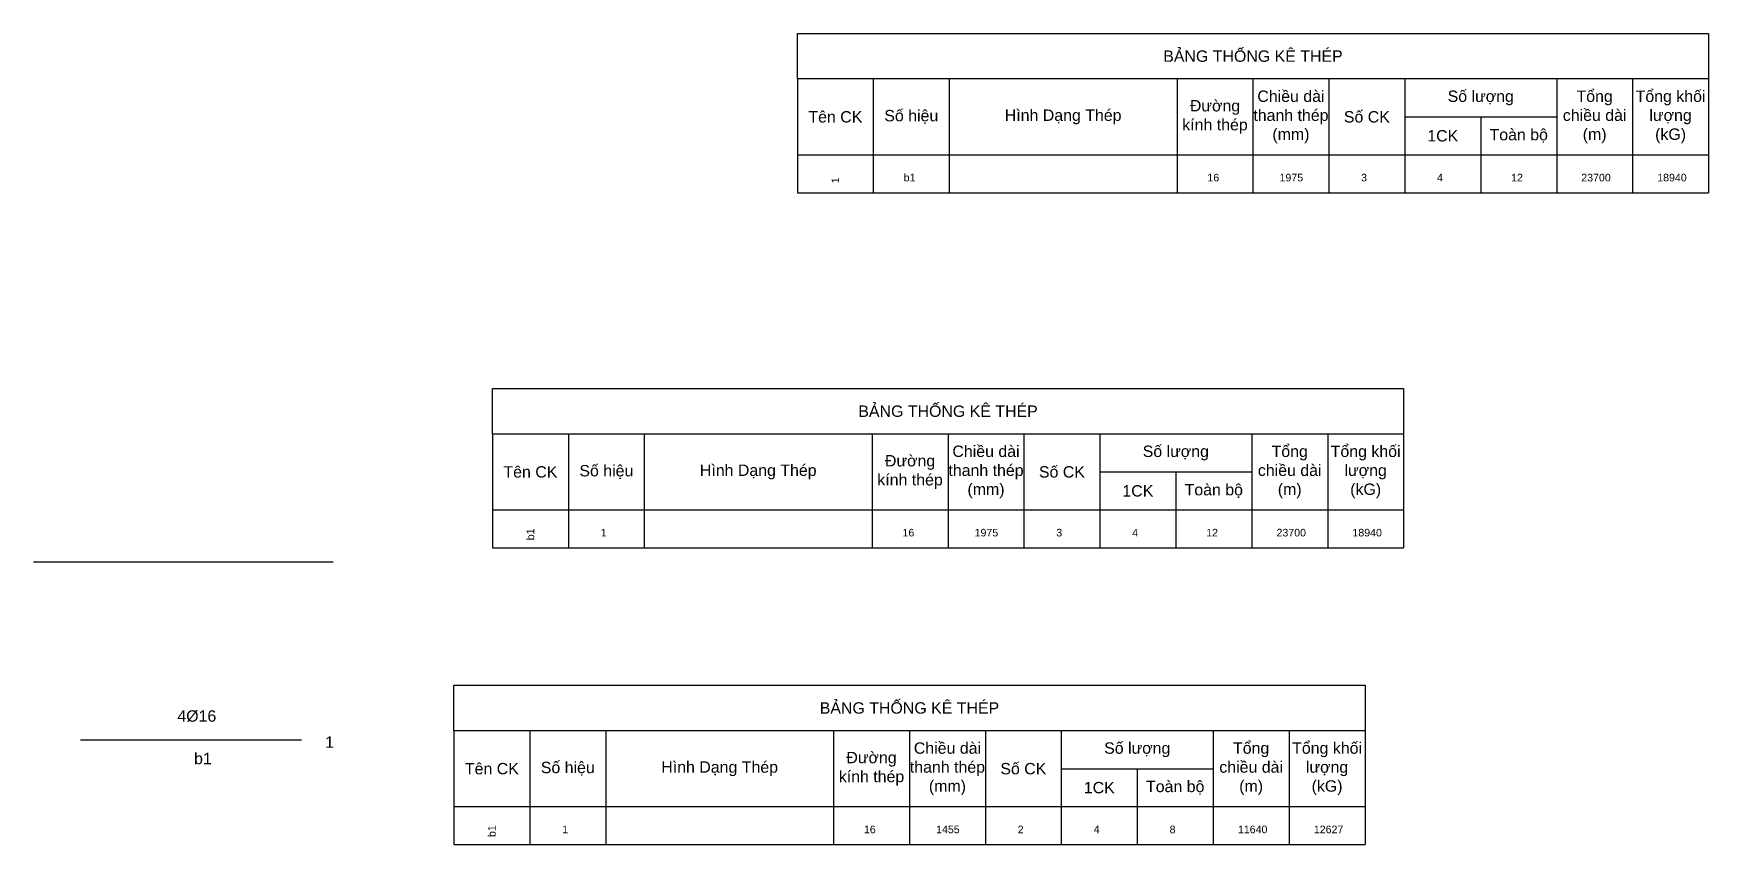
# Model space of a CAD drawing. Header units: millimetres. Extents: x 1397 to 12427, y 861 to 6207.
import ezdxf

# ---------------------------------------------------------------- set-up
doc = ezdxf.new("R2010")
doc.units = ezdxf.units.MM
doc.styles.get("Standard").update_dxf_attribs({"font": 'arial_0.ttf'})

# ---------------------------------------------------------------- blocks, each defined once
blk = doc.blocks.new('GDNDAUQ1', base_point=(4165, 1911))
for p, q in [((4165, 1611), (4165, 1111)), ((4665, 1611), (4665, 1111)), ((5165, 1611), (5165, 1111)), ((6665, 1611), (6665, 1111)), ((7165, 1611), (7165, 1111)), ((7665, 1611), (7665, 1111)), ((8165, 1611), (8165, 1111)), ((9165, 1611), (9165, 1111)), ((9665, 1611), (9665, 1111)), ((10165, 1611), (10165, 1111)), ((8165, 1361), (9165, 1361)), ((8665, 1361), (8665, 1111)), ((4165, 1111), (10165, 1111))]:
    blk.add_line(p, q)
blk.add_lwpolyline([(4165, 1911), (10165, 1911), (10165, 1611), (4165, 1611), (4165, 1911)])
at = {"char_height": 75, "attachment_point": 5}
for s, insert, width in [('BẢNG THỐNG KÊ THÉP', (7165, 1761), 2000), ('Tổng chiều dài (m)', (9415, 1361), 500), ('Tổng khối lượng (kG)', (9915, 1361), 500), ('Đường kính thép', (6915, 1361), 500), ('Chiều dài thanh thép (mm)', (7415, 1361), 500), ('Số lượng', (8665, 1486), 1000), ('Tên CK', (4415, 1361), 500), ('Số hiệu', (4915, 1361), 500), ('Hình Dạng Thép', (5915, 1361), 1500), ('Số CK', (7915, 1361), 500), ('1CK', (8415, 1236), 500), ('Toàn bộ', (8915, 1236), 500)]:
    blk.add_mtext(s, dxfattribs=dict(at, insert=insert, width=width))
blk = doc.blocks.new('XW9CLAAN', base_point=(4165, 1911))
for p, q in [((4165, 1111), (4165, 861)), ((4665, 1111), (4665, 861)), ((5165, 1111), (5165, 861)), ((6665, 1111), (6665, 861)), ((7165, 1111), (7165, 861)), ((7665, 1111), (7665, 861)), ((8165, 1111), (8165, 861)), ((8665, 1111), (8665, 861)), ((9165, 1111), (9165, 861)), ((9665, 1111), (9665, 861)), ((10165, 1111), (10165, 861)), ((4165, 861), (10165, 861))]:
    blk.add_line(p, q)
for tag, p in [('Tên Ck', (4415, 961)), ('Ký Hiệu Thanh Thép', (4915, 961)), ('Đường kính (mm)', (6915, 961)), ('Chiều dài (mm)', (7415, 961)), ('Số Lượng cấu kiện', (7915, 961)), ('Số lượng trong 1 CK', (8415, 961)), ('Số lượng trong 1 CK', (8915, 961)), ('Tổng Chiều dài (mm)', (9415, 961)), ('Tổng Khối lượng (kG)', (9915, 961))]:
    blk.add_attdef(tag, p, '', height=50)
blk = doc.blocks.new('EYKO2Z8J', base_point=(4419, 3867))
for p, q in [((4419, 3567), (4419, 3067)), ((4919, 3567), (4919, 3067)), ((5419, 3567), (5419, 3067)), ((6919, 3567), (6919, 3067)), ((7419, 3567), (7419, 3067)), ((7919, 3567), (7919, 3067)), ((8419, 3567), (8419, 3067)), ((9419, 3567), (9419, 3067)), ((9919, 3567), (9919, 3067)), ((10419, 3567), (10419, 3067)), ((8419, 3317), (9419, 3317)), ((8919, 3317), (8919, 3067)), ((4419, 3067), (10419, 3067))]:
    blk.add_line(p, q)
blk.add_lwpolyline([(4419, 3867), (10419, 3867), (10419, 3567), (4419, 3567), (4419, 3867)])
at = {"char_height": 75, "attachment_point": 5}
for s, insert, width in [('BẢNG THỐNG KÊ THÉP', (7419, 3717), 2000), ('Đường kính thép', (7169, 3317), 500), ('Chiều dài thanh thép (mm)', (7669, 3317), 500), ('Số lượng', (8919, 3442), 1000), ('Tổng chiều dài (m)', (9669, 3317), 500), ('Tổng khối lượng (kG)', (10169, 3317), 500), ('Tên CK', (4669, 3317), 500), ('Số hiệu', (5169, 3317), 500), ('Hình Dạng Thép', (6169, 3317), 1500), ('Số CK', (8169, 3317), 500), ('1CK', (8669, 3192), 500), ('Toàn bộ', (9169, 3192), 500)]:
    blk.add_mtext(s, dxfattribs=dict(at, insert=insert, width=width))
blk = doc.blocks.new('309MB2ID', base_point=(4419, 3867))
for p, q in [((4419, 3067), (4419, 2817)), ((4919, 3067), (4919, 2817)), ((5419, 3067), (5419, 2817)), ((6919, 3067), (6919, 2817)), ((7419, 3067), (7419, 2817)), ((7919, 3067), (7919, 2817)), ((8419, 3067), (8419, 2817)), ((8919, 3067), (8919, 2817)), ((9419, 3067), (9419, 2817)), ((9919, 3067), (9919, 2817)), ((10419, 3067), (10419, 2817)), ((4419, 2817), (10419, 2817))]:
    blk.add_line(p, q)
for tag, p in [('Tên Ck', (4669, 2917)), ('Ký Hiệu Thanh Thép', (5169, 2917)), ('Đường kính (mm)', (7169, 2917)), ('Chiều dài (mm)', (7669, 2917)), ('Số Lượng cấu kiện', (8169, 2917)), ('Số lượng trong 1 CK', (8669, 2917)), ('Số lượng trong 1 CK', (9169, 2917)), ('Tổng Chiều dài (mm)', (9669, 2917)), ('Tổng Khối lượng (kG)', (10169, 2917))]:
    blk.add_attdef(tag, p, '', height=50)
blk = doc.blocks.new('VQD5K0FT', base_point=(6427, 6207))
for p, q in [((6427, 5907), (6427, 5407)), ((6927, 5907), (6927, 5407)), ((7427, 5907), (7427, 5407)), ((8927, 5907), (8927, 5407)), ((9427, 5907), (9427, 5407)), ((9927, 5907), (9927, 5407)), ((10427, 5907), (10427, 5407)), ((11427, 5907), (11427, 5407)), ((11927, 5907), (11927, 5407)), ((12427, 5907), (12427, 5407)), ((10427, 5657), (11427, 5657)), ((10927, 5657), (10927, 5407)), ((6427, 5407), (12427, 5407))]:
    blk.add_line(p, q)
blk.add_lwpolyline([(6427, 6207), (12427, 6207), (12427, 5907), (6427, 5907), (6427, 6207)])
at = {"char_height": 75, "attachment_point": 5}
for s, insert, width in [('BẢNG THỐNG KÊ THÉP', (9427, 6057), 2000), ('Đường kính thép', (9177, 5657), 500), ('Chiều dài thanh thép (mm)', (9677, 5657), 500), ('Số lượng', (10927, 5782), 1000), ('Tổng chiều dài (m)', (11677, 5657), 500), ('Tổng khối lượng (kG)', (12177, 5657), 500), ('Tên CK', (6677, 5657), 500), ('Số hiệu', (7177, 5657), 500), ('Hình Dạng Thép', (8177, 5657), 1500), ('Số CK', (10177, 5657), 500), ('1CK', (10677, 5532), 500), ('Toàn bộ', (11177, 5532), 500)]:
    blk.add_mtext(s, dxfattribs=dict(at, insert=insert, width=width))
blk = doc.blocks.new('7CHO7AZN', base_point=(6427, 6207))
for p, q in [((6427, 5407), (6427, 5157)), ((6927, 5407), (6927, 5157)), ((7427, 5407), (7427, 5157)), ((8927, 5407), (8927, 5157)), ((9427, 5407), (9427, 5157)), ((9927, 5407), (9927, 5157)), ((10427, 5407), (10427, 5157)), ((10927, 5407), (10927, 5157)), ((11427, 5407), (11427, 5157)), ((11927, 5407), (11927, 5157)), ((12427, 5407), (12427, 5157)), ((6427, 5157), (12427, 5157))]:
    blk.add_line(p, q)
for tag, p in [('Tên Ck', (6677, 5257)), ('Ký Hiệu Thanh Thép', (7177, 5257)), ('Đường kính (mm)', (9177, 5257)), ('Chiều dài (mm)', (9677, 5257)), ('Số Lượng cấu kiện', (10177, 5257)), ('Số lượng trong 1 CK', (10677, 5257)), ('Số lượng trong 1 CK', (11177, 5257)), ('Tổng Chiều dài (mm)', (11677, 5257)), ('Tổng Khối lượng (kG)', (12177, 5257))]:
    blk.add_attdef(tag, p, '', height=50)

msp = doc.modelspace()

# ---------------------------------------------------------------- linework, layer by layer
for points in [[(1397, 2725), (3370, 2725)], [(1706, 1551), (3161, 1551)]]:
    msp.add_lwpolyline(points)

# ---------------------------------------------------------------- block references
for name, p in [('VQD5K0FT', (6427, 6207)), ('EYKO2Z8J', (4419, 3867)), ('GDNDAUQ1', (4165, 1911))]:
    msp.add_blockref(name, p)
ref = msp.add_blockref('7CHO7AZN', (6427, 6207))
ref.add_attrib('Tên Ck', '1', (6702, 5219), dxfattribs={"height": 50, "rotation": 90})
ref.add_attrib('Ký Hiệu Thanh Thép', 'b1', (7127, 5232), dxfattribs={"height": 50})
ref.add_attrib('Đường kính (mm)', '16', (9127, 5232), dxfattribs={"height": 50})
ref.add_attrib('Số Lượng cấu kiện', '3', (10139, 5232), dxfattribs={"height": 50})
ref.add_attrib('Số lượng trong 1 CK', '4', (10639, 5232), dxfattribs={"height": 50})
ref.add_attrib('Số lượng trong 1 CK', '12', (11127, 5232), dxfattribs={"height": 50})
ref.add_attrib('Chiều dài (mm)', '1975', (9602, 5232), dxfattribs={"height": 50})
ref.add_attrib('Tổng Chiều dài (mm)', '23700', (11589, 5232), dxfattribs={"height": 50})
ref.add_attrib('Tổng Khối lượng (kG)', '18940', (12089, 5232), dxfattribs={"height": 50})
ref = msp.add_blockref('309MB2ID', (4419, 3867))
ref.add_attrib('Tên Ck', 'b1', (4694, 2867), dxfattribs={"height": 50, "rotation": 90})
ref.add_attrib('Ký Hiệu Thanh Thép', '1', (5132, 2892), dxfattribs={"height": 50})
ref.add_attrib('Đường kính (mm)', '16', (7119, 2892), dxfattribs={"height": 50})
ref.add_attrib('Số Lượng cấu kiện', '3', (8132, 2892), dxfattribs={"height": 50})
ref.add_attrib('Số lượng trong 1 CK', '4', (8632, 2892), dxfattribs={"height": 50})
ref.add_attrib('Số lượng trong 1 CK', '12', (9119, 2892), dxfattribs={"height": 50})
ref.add_attrib('Chiều dài (mm)', '1975', (7594, 2892), dxfattribs={"height": 50})
ref.add_attrib('Tổng Chiều dài (mm)', '23700', (9582, 2892), dxfattribs={"height": 50})
ref.add_attrib('Tổng Khối lượng (kG)', '18940', (10082, 2892), dxfattribs={"height": 50})
ref = msp.add_blockref('XW9CLAAN', (4165, 1911))
ref.add_attrib('Tên Ck', 'b1', (4440, 911), dxfattribs={"height": 50, "rotation": 90})
ref.add_attrib('Ký Hiệu Thanh Thép', '1', (4878, 936), dxfattribs={"height": 50})
ref.add_attrib('Đường kính (mm)', '16', (6865, 936), dxfattribs={"height": 50})
ref.add_attrib('Số Lượng cấu kiện', '2', (7878, 936), dxfattribs={"height": 50})
ref.add_attrib('Số lượng trong 1 CK', '4', (8378, 936), dxfattribs={"height": 50})
ref.add_attrib('Số lượng trong 1 CK', '8', (8878, 936), dxfattribs={"height": 50})
ref.add_attrib('Chiều dài (mm)', '1455', (7340, 936), dxfattribs={"height": 50})
ref.add_attrib('Tổng Chiều dài (mm)', '11640', (9328, 936), dxfattribs={"height": 50})
ref.add_attrib('Tổng Khối lượng (kG)', '12627', (9828, 936), dxfattribs={"height": 50})

# ---------------------------------------------------------------- texts
for s, p in [('1', (3317, 1499)), ('b1', (2454, 1391))]:
    msp.add_text(s, height=75).set_placement(p)
at = {"insert": (2344, 1746), "char_height": 75, "attachment_point": 1}
msp.add_mtext_dynamic_manual_height_columns('4%%C16', width=195.33, gutter_width=12.5, heights=[0], dxfattribs=at)

doc.saveas('drawing.dxf')
